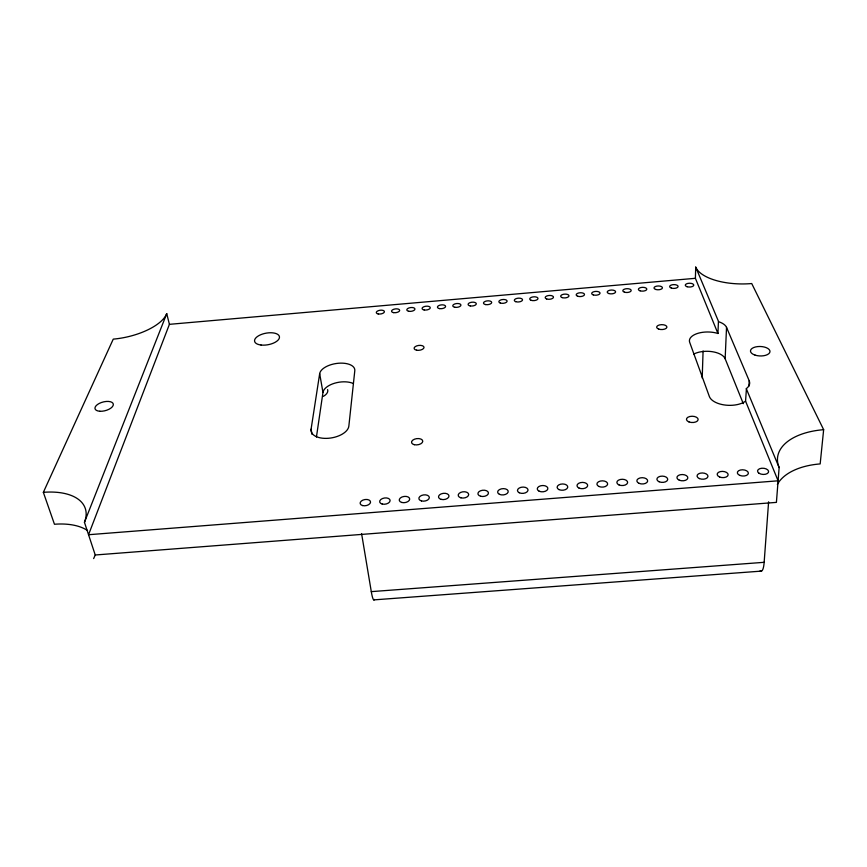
<?xml version="1.0" encoding="UTF-8"?>
<svg xmlns="http://www.w3.org/2000/svg" width="867" height="867" viewBox="0 0 867 867"><rect width="100%" height="100%" fill="white"/><g stroke="black" fill="none" stroke-linecap="round" stroke-linejoin="round"><path stroke-width="1.3" d="M695.713 267.112L718.635 321.733A18.608 8.854 0.4 0 1 726.535 327.379L749.229 380.83A20.125 10.231 1.6 0 1 746.444 388.524L745.566 401.139L744.157 402.082A19.984 10.328 1.8 0 1 723.837 404.878A19.984 10.328 1.8 0 1 709.347 396.479L689.688 342.346A18.489 8.941 0.5 0 1 696.808 333.687A18.489 8.941 0.5 0 1 716.088 332.961L717.941 333.492L695.399 278.307L695.713 267.112A47.078 20.255 0.2 0 0 751.722 283.542L823.65 429.685L820.171 463.921A62.326 35.092 6.7 0 0 777.352 484.458M702.205 378.045L703.083 350.983M717.941 333.492L718.418 321.679M743.29 403.654L725.148 358.754L726.535 327.379M748.915 386.075L749.229 380.83M760.131 570.789A24.785 5.126 84 0 0 764.152 562.315L768.606 501.82M823.65 429.685A63.605 34.452 6 0 0 778.013 464.192L779.13 467.595L776.409 502.383L95.24 554.988L93.647 558.586M316.444 437.001L322.968 392.458L319.674 373.677A17.773 8.843 -9 0 1 338.412 363.251A17.773 8.843 -9 0 1 354.798 370.697L348.848 426.109A19.139 10.22 -9.8 0 1 328.582 438.268A19.139 10.22 -9.8 0 1 311.08 429.219L319.674 373.677M87.556 530.55A60.224 32.61 -19.5 0 0 54.458 524.253L43.35 492.337L113.252 339.127A45.517 19.269 -12.8 0 0 165.716 315.74L166.735 313.659L169.412 324.334L88.542 534.722L778.1 480.806L745.566 401.139M95.24 554.988L84.446 522.313L166.735 313.659M169.412 324.334L695.399 278.307M361.582 533.563L371.293 591.63L764.152 562.315M373.775 599.888L761.508 571.104M746.281 388.633L779.13 467.595M311.08 429.219L312.055 434.432M43.35 492.337A61.416 31.96 -18.9 0 1 84.446 522.313M327.607 389.586A12.821 6.513 -9.8 0 1 323.391 396.349M374.468 599.433A24.352 2.753 86.1 0 1 371.293 591.63M322.968 392.458A17.589 8.984 -9.1 0 1 334.76 383.171A17.589 8.984 -9.1 0 1 353.335 383.539M693.665 354.137A18.294 9.082 0.8 0 1 712.078 351.666A18.294 9.082 0.8 0 1 725.148 358.754M755.059 355.112A9.765 4.736 1.9 0 0 769.983 351.634A9.765 4.736 1.9 0 0 755.645 346.93A9.765 4.736 1.9 0 0 755.059 355.112M99.846 411.261A9.45 4.476 -14.7 0 0 113.339 404.325A9.45 4.476 -14.7 0 0 99.228 403.448A9.45 4.476 -14.7 0 0 99.846 411.261M759.026 473.252A5.549 3.11 4.1 0 0 768.379 472.493A5.549 3.11 4.1 0 0 761.844 468.234A5.549 3.11 4.1 0 0 759.026 473.252M739.876 475.419A5.516 3.121 3.5 0 0 748.362 473.295A5.516 3.121 3.5 0 0 740.331 470.033A5.516 3.121 3.5 0 0 739.876 475.419M719.632 477.002A5.495 3.121 2.9 0 0 728.139 474.888A5.495 3.121 2.9 0 0 720.217 471.626A5.495 3.121 2.9 0 0 719.632 477.002M699.431 478.595A5.462 3.132 2.4 0 0 707.96 476.471A5.462 3.132 2.4 0 0 700.135 473.209A5.462 3.132 2.4 0 0 699.431 478.595M679.262 480.177A5.44 3.132 1.7 0 0 687.813 478.064A5.44 3.132 1.7 0 0 680.096 474.78A5.44 3.132 1.7 0 0 679.262 480.177M659.137 481.759A5.419 3.143 1.1 0 0 667.698 479.646A5.419 3.143 1.1 0 0 660.09 476.362A5.419 3.143 1.1 0 0 659.137 481.759M639.044 483.342A5.397 3.143 0.5 0 0 647.627 481.218A5.397 3.143 0.5 0 0 640.117 477.934A5.397 3.143 0.5 0 0 639.044 483.342M618.984 484.913A5.375 3.143 -0.2 0 0 627.589 482.8A5.375 3.143 -0.2 0 0 620.187 479.505A5.375 3.143 -0.2 0 0 618.984 484.913M598.967 486.485A5.354 3.143 -0.9 0 0 607.583 484.371A5.354 3.143 -0.9 0 0 600.278 481.077A5.354 3.143 -0.9 0 0 598.967 486.485M578.983 488.056A5.343 3.154 -1.6 0 0 587.609 485.943A5.343 3.154 -1.6 0 0 580.413 482.637A5.343 3.154 -1.6 0 0 578.983 488.056M559.031 489.617A5.332 3.154 -2.3 0 0 567.679 487.503A5.332 3.154 -2.3 0 0 560.591 484.198A5.332 3.154 -2.3 0 0 559.031 489.617M539.122 491.188A5.31 3.154 -3 0 0 547.781 489.064A5.31 3.154 -3 0 0 540.791 485.758A5.31 3.154 -3 0 0 539.122 491.188M519.246 492.749A5.3 3.154 -3.7 0 0 527.927 490.635A5.3 3.154 -3.7 0 0 521.034 487.319A5.3 3.154 -3.7 0 0 519.246 492.749M499.403 494.309A5.289 3.143 -4.4 0 0 508.105 492.185A5.289 3.143 -4.4 0 0 501.31 488.869A5.289 3.143 -4.4 0 0 499.403 494.309M480.719 496.271A5.278 3.143 -5.1 0 0 488.435 492.922A5.278 3.143 -5.1 0 0 480.372 490.841A5.278 3.143 -5.1 0 0 480.719 496.271M460.93 497.831A5.278 3.143 -5.9 0 0 468.7 494.472A5.278 3.143 -5.9 0 0 460.713 492.391A5.278 3.143 -5.9 0 0 460.93 497.831M441.184 499.381A5.267 3.132 -6.6 0 0 448.998 496.022A5.267 3.132 -6.6 0 0 441.086 493.93A5.267 3.132 -6.6 0 0 441.184 499.381M421.47 500.931A5.267 3.132 -7.3 0 0 429.338 497.571A5.267 3.132 -7.3 0 0 421.492 495.48A5.267 3.132 -7.3 0 0 421.47 500.931M401.789 502.47A5.267 3.121 -8 0 0 409.701 499.11A5.267 3.121 -8 0 0 401.941 497.019A5.267 3.121 -8 0 0 401.789 502.47M382.141 504.02A5.256 3.11 -8.7 0 0 390.107 500.649A5.256 3.11 -8.7 0 0 382.412 498.558A5.256 3.11 -8.7 0 0 382.141 504.02M362.536 505.559A5.267 3.11 -9.4 0 0 370.545 502.188A5.267 3.11 -9.4 0 0 362.926 500.096A5.267 3.11 -9.4 0 0 362.536 505.559M378.196 313.952A4.097 1.897 -7.6 0 0 384.417 311.752A4.097 1.897 -7.6 0 0 378.435 310.624A4.097 1.897 -7.6 0 0 378.196 313.952M393.488 312.619A4.097 1.897 -7.2 0 0 399.676 310.419A4.097 1.897 -7.2 0 0 393.651 309.302A4.097 1.897 -7.2 0 0 393.488 312.619M408.801 311.286A4.097 1.897 -6.9 0 0 414.957 309.085A4.097 1.897 -6.9 0 0 408.888 307.969A4.097 1.897 -6.9 0 0 408.801 311.286M424.136 309.952A4.107 1.897 -6.5 0 0 430.27 307.752A4.107 1.897 -6.5 0 0 424.147 306.636A4.107 1.897 -6.5 0 0 424.136 309.952M439.493 308.609A4.107 1.907 -6.2 0 0 445.595 306.419A4.107 1.907 -6.2 0 0 439.428 305.303A4.107 1.907 -6.2 0 0 439.493 308.609M454.861 307.265A4.107 1.907 -5.8 0 0 460.941 305.076A4.107 1.907 -5.8 0 0 454.731 303.97A4.107 1.907 -5.8 0 0 454.861 307.265M470.261 305.932A4.118 1.907 -5.4 0 0 476.308 303.732A4.118 1.907 -5.4 0 0 470.055 302.626A4.118 1.907 -5.4 0 0 470.261 305.932M485.683 304.588A4.118 1.907 -5.1 0 0 491.697 302.388A4.118 1.907 -5.1 0 0 485.39 301.293A4.118 1.907 -5.1 0 0 485.683 304.588M500.237 303.017A4.129 1.907 -4.7 0 0 507.022 301.553A4.129 1.907 -4.7 0 0 501.733 299.668A4.129 1.907 -4.7 0 0 500.237 303.017M515.692 301.662A4.129 1.907 -4.4 0 0 522.465 300.21A4.129 1.907 -4.4 0 0 517.111 298.335A4.129 1.907 -4.4 0 0 515.692 301.662M531.168 300.318A4.14 1.907 -4 0 0 537.93 298.855A4.14 1.907 -4 0 0 532.511 296.98A4.14 1.907 -4 0 0 531.168 300.318M546.665 298.963A4.151 1.907 -3.6 0 0 553.417 297.511A4.151 1.907 -3.6 0 0 547.944 295.636A4.151 1.907 -3.6 0 0 546.665 298.963M562.184 297.609A4.162 1.907 -3.3 0 0 568.925 296.156A4.162 1.907 -3.3 0 0 563.387 294.292A4.162 1.907 -3.3 0 0 562.184 297.609M577.725 296.254A4.162 1.907 -2.9 0 0 584.456 294.802A4.162 1.907 -2.9 0 0 578.853 292.938A4.162 1.907 -2.9 0 0 577.725 296.254M593.288 294.899A4.172 1.907 -2.6 0 0 599.997 293.447A4.172 1.907 -2.6 0 0 594.339 291.583A4.172 1.907 -2.6 0 0 593.288 294.899M608.862 293.545A4.183 1.907 -2.2 0 0 615.57 292.081A4.183 1.907 -2.2 0 0 609.848 290.228A4.183 1.907 -2.2 0 0 608.862 293.545M624.468 292.179A4.194 1.907 -1.9 0 0 631.165 290.727A4.194 1.907 -1.9 0 0 625.389 288.874A4.194 1.907 -1.9 0 0 624.468 292.179M640.095 290.824A4.205 1.907 -1.6 0 0 646.782 289.361A4.205 1.907 -1.6 0 0 640.941 287.519A4.205 1.907 -1.6 0 0 640.095 290.824M655.745 289.459A4.216 1.907 -1.2 0 0 662.421 288.007A4.216 1.907 -1.2 0 0 656.514 286.164A4.216 1.907 -1.2 0 0 655.745 289.459M671.416 288.093A4.227 1.907 -0.9 0 0 678.081 286.641A4.227 1.907 -0.9 0 0 672.109 284.799A4.227 1.907 -0.9 0 0 671.416 288.093M687.108 286.728A4.248 1.907 -0.6 0 0 693.763 285.265A4.248 1.907 -0.6 0 0 687.726 283.433A4.248 1.907 -0.6 0 0 687.108 286.728M261.032 345.023A12.626 5.863 -10.4 0 0 279.477 337.057A12.626 5.863 -10.4 0 0 260.534 334.803A12.626 5.863 -10.4 0 0 261.032 345.023M414.296 444.695A5.657 3.132 -7.3 0 0 422.771 441.26A5.657 3.132 -7.3 0 0 414.372 439.233A5.657 3.132 -7.3 0 0 414.296 444.695M416.55 350.192A4.996 2.449 -6.8 0 0 424.028 347.418A4.996 2.449 -6.8 0 0 416.604 345.933A4.996 2.449 -6.8 0 0 416.55 350.192M658.768 329.124A5.137 2.46 -0.7 0 0 666.886 327.303A5.137 2.46 -0.7 0 0 659.668 324.887A5.137 2.46 -0.7 0 0 658.768 329.124M688.962 421.915A5.852 3.143 1.2 0 0 698.13 419.726A5.852 3.143 1.2 0 0 689.785 416.507A5.852 3.143 1.2 0 0 688.962 421.915"/></g></svg>
